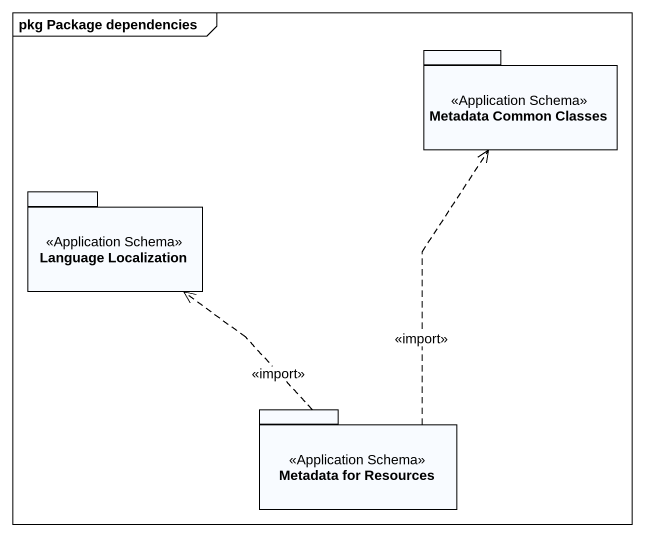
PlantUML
@startuml
mainframe pkg Package dependencies
package "Metadata Common Classes" as Metadata_Common_Classes <<Application Schema>> {
}
package "Language Localization" as Language_Localization <<Application Schema>> {
}
package "Metadata for Resources" as Metadata_for_Resources <<Application Schema>> {
}
Metadata_for_Resources .up.> Metadata_Common_Classes : <<import>>
Metadata_for_Resources .up.> Language_Localization : <<import>>
@enduml
